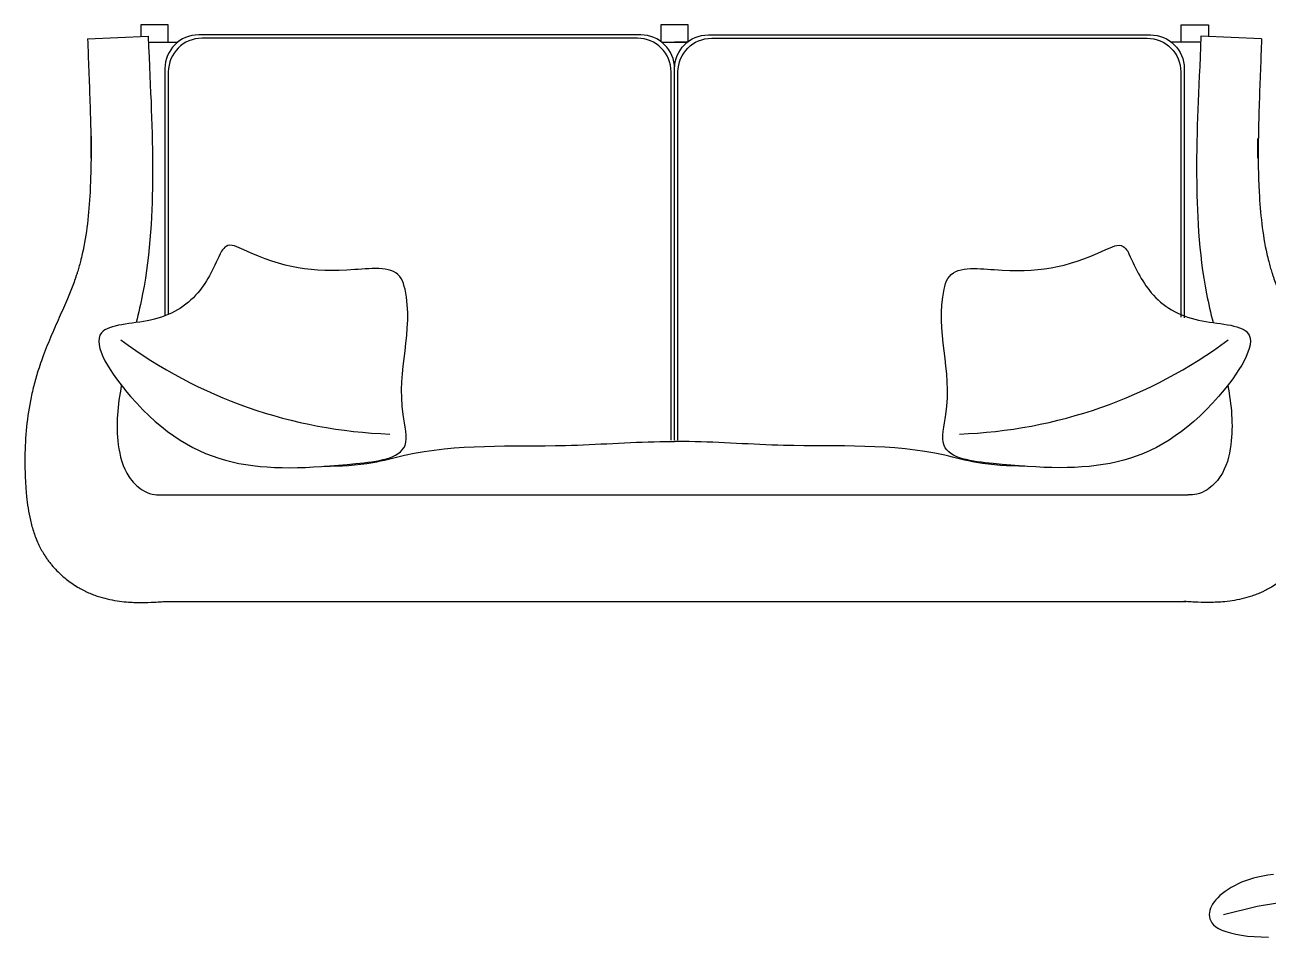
# Model space of a CAD drawing. Header units: millimetres. Extents: x -38686 to 870903, y -23218 to 232707.
# Drawn here: x 36552 to 38394, y 22724 to 24075 of the extents above; entities that cross this region are included whole.
import ezdxf

# ---------------------------------------------------------------- set-up
doc = ezdxf.new("R2010")
doc.units = ezdxf.units.MM
doc.header["$LTSCALE"] = 10
doc.layers.add('40 - Detail Outline', color=142, linetype='Continuous')

msp = doc.modelspace()

# ---------------------------------------------------------------- linework, layer by layer
at = {"layer": '40 - Detail Outline', "color": 0}
for p, q in [((36644.967, 24054.618), (36734.893, 24058.265)), ((36735.236, 24049.782), (36778.8, 24049.783)), ((37495.62, 24049.786), (37514.805, 24049.786)), ((37533.991, 24049.786), (37514.805, 24049.786)), ((38294.374, 24049.79), (38250.811, 24049.79)), ((38384.644, 24054.627), (38294.718, 24058.273))]:
    msp.add_line(p, q, dxfattribs=at)
at = {"layer": '40 - Detail Outline', "color": 252, "linetype": 'Continuous'}
for p, q in [((38327.955, 22757.226), (38377.955, 22769.726)), ((38377.955, 22769.726), (38452.955, 22782.226))]:
    msp.add_line(p, q, dxfattribs=at)
at = {"layer": '40 - Detail Outline', "color": 0}
for points in [[(36764.252, 24049.782), (36764.252, 24075.24), (36723.732, 24075.24), (36723.732, 24057.813)], [(37535.066, 24050.607), (37535.066, 24075.24), (37494.545, 24075.24), (37494.545, 24050.607)], [(38265.37, 24049.782), (38265.37, 24075.24), (38305.89, 24075.24), (38305.89, 24057.813)], [(37495.619, 24049.786), (37533.991, 24049.786)], [(36753.915, 23379.051), (38275.705, 23379.059)], [(36756.77, 23221.04), (38272.852, 23221.048)]]:
    msp.add_lwpolyline(points, dxfattribs=at)
for points in [[(37514.739, 23460.001), (37514.735, 24010.465, 0.41421356), (37464.735, 24060.465), (36809.684, 24060.462, 0.41421356), (36759.685, 24010.461), (36759.687, 23644.205)], [(37514.88, 23460.001), (37514.876, 24010.465, -0.41421356), (37564.876, 24060.466), (38219.927, 24060.469, -0.41421356), (38269.927, 24010.469), (38269.929, 23641.364)], [(37509.739, 23460.001), (37509.735, 24005.465, 0.41421356), (37459.735, 24055.465), (36814.684, 24055.462, 0.41421356), (36764.685, 24005.461), (36764.687, 23646.228)], [(37519.88, 23460.001), (37519.876, 24005.465, -0.41421356), (37569.876, 24055.466), (38214.927, 24055.469, -0.41421356), (38264.927, 24005.469), (38264.929, 23642.193)]]:
    msp.add_lwpolyline(points, format="xyb", dxfattribs=at)
at = {"layer": '40 - Detail Outline', "color": 252, "linetype": 'Continuous'}
msp.add_lwpolyline([(38402.291, 22816.765), (38394.003, 22815.69), (38386.349, 22814.421), (38379.257, 22812.956), (38372.653, 22811.296), (38366.464, 22809.44), (38360.616, 22807.39), (38355.038, 22805.143), (38349.671, 22802.706), (38344.524, 22800.097), (38339.62, 22797.343), (38334.986, 22794.466), (38330.644, 22791.492), (38326.62, 22788.443), (38322.937, 22785.347), (38319.621, 22782.226), (38316.692, 22779.101), (38314.152, 22775.976), (38312.004, 22772.851), (38310.246, 22769.726), (38308.879, 22766.601), (38307.902, 22763.476), (38307.317, 22760.351), (38307.121, 22757.226), (38307.329, 22754.106), (38308, 22751.008), (38309.209, 22747.961), (38311.027, 22744.987), (38313.53, 22742.11), (38316.789, 22739.356), (38320.879, 22736.747), (38325.871, 22734.31), (38331.816, 22732.067), (38338.664, 22730.046), (38346.342, 22728.267), (38354.777, 22726.757), (38363.896, 22725.541), (38373.625, 22724.642), (38383.891, 22724.085), (38394.621, 22723.893)], dxfattribs=at)
at = {"layer": '40 - Detail Outline', "color": 252}
for centre, start, end in [((37117.202, 24177.24), 233.370988, 268.026266), ((37912.42, 24177.24), 271.973734, 306.629012)]:
    msp.add_arc(centre, 708.538, start, end, dxfattribs=at)
at = {"layer": '40 - Detail Outline', "color": 0}
for points, knots in [([(36644.967, 24054.618), (36645.603, 24038.937), (36646.237, 24023.292), (36648.037, 23976.441), (36649.098, 23945.319), (36650.011, 23902.585), (36650.204, 23890.932), (36650.446, 23868.133), (36650.5, 23919.987), (36650.464, 23899.856), (36650.398, 23890.871), (36650.217, 23877.304), (36650.142, 23872.719), (36649.959, 23863.587), (36649.851, 23859.038), (36649.462, 23845.447), (36649.115, 23836.462), (36647.799, 23811.616), (36646.553, 23795.963), (36642.864, 23765.476), (36640.422, 23750.644), (36636.353, 23732.454), (36635.436, 23728.639), (36633.722, 23721.995), (36632.949, 23719.15), (36631.397, 23713.724), (36630.623, 23711.139), (36629.32, 23706.981), (36628.81, 23705.4), (36627.757, 23702.219), (36627.214, 23700.623), (36625.541, 23695.812), (36624.365, 23692.579), (36620.671, 23682.793), (36617.989, 23676.156), (36611.339, 23660.345), (36607.241, 23651.072), (36598.796, 23632.009), (36594.449, 23622.218), (36585.882, 23601.999), (36581.663, 23591.57), (36576.134, 23576.371), (36574.589, 23571.929), (36571.938, 23563.863), (36570.807, 23560.256), (36568.66, 23553.037), (36567.64, 23549.417), (36564.738, 23538.532), (36563.013, 23531.24), (36558.441, 23509.281), (36556.196, 23494.531), (36553.149, 23464.903), (36552.347, 23450.025), (36552.126, 23429.787), (36552.149, 23424.454), (36552.314, 23415.755), (36552.409, 23412.389), (36552.633, 23406.358), (36552.751, 23403.692), (36553.026, 23398.302), (36553.184, 23395.579), (36553.448, 23391.53), (36553.538, 23390.203), (36553.731, 23387.523), (36553.833, 23386.173), (36554.16, 23382.094), (36554.404, 23379.338), (36555.24, 23370.963), (36555.934, 23365.241), (36557.738, 23353.561), (36558.848, 23347.602), (36561.657, 23335.499), (36563.357, 23329.353), (36567.55, 23316.957), (36570.045, 23310.706), (36575.504, 23299.38), (36578.304, 23294.297), (36582.518, 23287.693), (36583.587, 23286.09), (36585.809, 23282.909), (36586.965, 23281.325), (36589.33, 23278.228), (36590.541, 23276.71), (36594.253, 23272.247), (36596.833, 23269.393), (36604.435, 23261.617), (36609.68, 23256.978), (36620.7, 23248.485), (36626.476, 23244.633), (36634.899, 23239.806), (36637.347, 23238.491), (36641.409, 23236.451), (36643.001, 23235.687), (36645.84, 23234.386), (36647.081, 23233.838), (36649.559, 23232.783), (36650.799, 23232.274), (36654.521, 23230.806), (36657.004, 23229.902), (36664.44, 23227.402), (36669.379, 23226.017), (36679.155, 23223.723), (36683.993, 23222.813), (36693.526, 23221.375), (36698.222, 23220.848), (36710.164, 23219.866), (36717.287, 23219.635), (36731.088, 23219.621), (36737.768, 23219.839), (36747.722, 23220.337), (36751.164, 23220.545), (36756.151, 23220.874), (36757.754, 23220.985), (36759.673, 23221.12), (36760.005, 23221.144), (36760.338, 23221.168)], [0, 0, 0, 0, 47.26030937, 47.26030937, 141.78092812, 141.78092812, 177.24604928, 177.24604928, 211.18659181, 211.18659181, 238.54455888, 238.54455888, 252.48869471, 252.48869471, 266.43283054, 266.43283054, 294.32110219, 294.32110219, 344.36999725, 344.36999725, 394.4188923, 394.4188923, 407.85703252, 407.85703252, 418.04716608, 418.04716608, 427.44041317, 427.44041317, 433.26382592, 433.26382592, 439.08723866, 439.08723866, 450.73406415, 450.73406415, 474.02771514, 474.02771514, 505.21640186, 505.21640186, 536.40508859, 536.40508859, 567.59377531, 567.59377531, 580.2118819, 580.2118819, 590.15508219, 590.15508219, 600.09828247, 600.09828247, 619.98468304, 619.98468304, 659.75748419, 659.75748419, 699.53028533, 699.53028533, 713.74480205, 713.74480205, 722.70679576, 722.70679576, 729.80339186, 729.80339186, 737.05023505, 737.05023505, 740.57555648, 740.57555648, 744.10087791, 744.10087791, 751.15152077, 751.15152077, 765.25280649, 765.25280649, 779.35409221, 779.35409221, 793.45537793, 793.45537793, 807.55666365, 807.55666365, 819.12063783, 819.12063783, 822.85479223, 822.85479223, 826.5933576, 826.5933576, 830.33192296, 830.33192296, 837.8090537, 837.8090537, 851.59197201, 851.59197201, 865.37489033, 865.37489033, 870.89721189, 870.89721189, 874.40098732, 874.40098732, 877.0881344, 877.0881344, 879.77528148, 879.77528148, 885.14957565, 885.14957565, 895.89816397, 895.89816397, 906.6467523, 906.6467523, 917.39534063, 917.39534063, 934.45780895, 934.45780895, 951.52027727, 951.52027727, 960.82203873, 960.82203873, 965.30020393, 965.30020393, 966.2415126, 966.2415126, 966.2415126, 966.2415126]), ([(38384.644, 24054.627), (38384.008, 24038.947), (38383.374, 24023.302), (38381.575, 23976.45), (38380.514, 23945.328), (38379.523, 23895.716), (38379.409, 23890.941), (38379.168, 23868.142), (38379.113, 23919.996), (38379.231, 23891.112), (38379.215, 23890.88), (38379.397, 23877.313), (38379.472, 23872.728), (38379.655, 23863.596), (38379.763, 23859.047), (38380.153, 23845.456), (38380.499, 23836.471), (38381.815, 23811.625), (38383.062, 23795.972), (38386.751, 23765.486), (38389.193, 23750.653), (38393.263, 23732.463), (38394.18, 23728.648), (38395.894, 23722.004), (38396.666, 23719.159), (38398.218, 23713.733), (38398.992, 23711.148), (38400.296, 23706.99), (38400.806, 23705.409), (38401.859, 23702.229), (38402.402, 23700.632), (38404.075, 23695.822), (38405.252, 23692.588), (38408.945, 23682.802), (38411.627, 23676.166), (38418.278, 23660.354), (38422.375, 23651.082), (38430.82, 23632.019), (38435.168, 23622.227), (38443.735, 23602.009), (38447.955, 23591.58), (38453.483, 23576.381), (38455.029, 23571.939), (38457.679, 23563.873), (38458.81, 23560.266), (38460.957, 23553.047), (38461.977, 23549.427), (38464.88, 23538.542), (38466.605, 23531.25), (38471.177, 23509.291), (38473.422, 23494.541), (38476.47, 23464.913), (38477.272, 23450.035), (38477.493, 23429.797), (38477.47, 23424.465), (38477.305, 23415.765), (38477.21, 23412.4), (38476.987, 23406.368), (38476.869, 23403.702), (38476.594, 23398.312), (38476.435, 23395.589), (38476.172, 23391.54), (38476.082, 23390.213), (38475.889, 23387.533), (38475.787, 23386.183), (38475.46, 23382.105), (38475.216, 23379.348), (38474.38, 23370.973), (38473.686, 23365.251), (38471.882, 23353.571), (38470.772, 23347.613), (38467.963, 23335.509), (38466.264, 23329.363), (38462.071, 23316.967), (38459.576, 23310.716), (38454.117, 23299.391), (38451.318, 23294.307), (38447.103, 23287.703), (38446.034, 23286.101), (38443.813, 23282.919), (38442.656, 23281.335), (38440.291, 23278.238), (38439.08, 23276.72), (38435.368, 23272.257), (38432.788, 23269.403), (38425.186, 23261.627), (38419.942, 23256.987), (38408.922, 23248.495), (38403.146, 23244.642), (38394.722, 23239.815), (38392.274, 23238.5), (38388.212, 23236.46), (38386.62, 23235.696), (38383.781, 23234.395), (38382.541, 23233.847), (38380.063, 23232.792), (38378.822, 23232.283), (38375.1, 23230.815), (38372.618, 23229.911), (38365.182, 23227.411), (38360.243, 23226.026), (38350.466, 23223.732), (38345.629, 23222.821), (38336.096, 23221.384), (38331.4, 23220.856), (38319.458, 23219.874), (38312.335, 23219.643), (38298.533, 23219.63), (38291.854, 23219.847), (38281.899, 23220.345), (38278.458, 23220.553), (38273.471, 23220.882), (38271.867, 23220.992), (38269.949, 23221.128), (38269.617, 23221.152), (38269.284, 23221.175)], [0, 0, 0, 0, 47.26030937, 47.26030937, 141.78092812, 141.78092812, 177.24604927, 177.24604927, 211.1865919, 211.1865919, 238.54455919, 238.54455919, 252.48869491, 252.48869491, 266.43283064, 266.43283064, 294.32110208, 294.32110208, 344.36999708, 344.36999708, 394.41889208, 394.41889208, 407.85703227, 407.85703227, 418.04716592, 418.04716592, 427.440413, 427.440413, 433.26382587, 433.26382587, 439.08723874, 439.08723874, 450.73406448, 450.73406448, 474.02771596, 474.02771596, 505.21640269, 505.21640269, 536.40508941, 536.40508941, 567.59377614, 567.59377614, 580.21188343, 580.21188343, 590.15508425, 590.15508425, 600.09828507, 600.09828507, 619.9846867, 619.9846867, 659.75748997, 659.75748997, 699.53029324, 699.53029324, 713.74478633, 713.74478633, 722.70678897, 722.70678897, 729.80338553, 729.80338553, 737.05022049, 737.05022049, 740.57552421, 740.57552421, 744.10082793, 744.10082793, 751.15143536, 751.15143536, 765.25265023, 765.25265023, 779.35386511, 779.35386511, 793.45507998, 793.45507998, 807.55629485, 807.55629485, 819.12029074, 819.12029074, 822.85454878, 822.85454878, 826.59317944, 826.59317944, 830.33181009, 830.33181009, 837.8090714, 837.8090714, 851.59199024, 851.59199024, 865.37490908, 865.37490908, 870.89723257, 870.89723257, 874.40100147, 874.40100147, 877.08815424, 877.08815424, 879.775307, 879.775307, 885.14961254, 885.14961254, 895.8982236, 895.8982236, 906.64683467, 906.64683467, 917.39544574, 917.39544574, 934.45792613, 934.45792613, 951.52040652, 951.52040652, 960.82210491, 960.82210491, 965.30023114, 965.30023114, 966.2415126, 966.2415126, 966.2415126, 966.2415126])]:
    msp.add_open_spline(points, degree=3, knots=knots, dxfattribs=at)
at = {"layer": '40 - Detail Outline', "color": 7}
for points, knots in [([(36734.893, 24058.265), (36738.287, 23972.565), (36744.15, 23887.536), (36738.034, 23723.282), (36720.492, 23648.388), (36716.996, 23634.259)], [0, 0, 0, 0, 257.69798723, 445.11655709, 488.79944629, 488.79944629, 488.79944629, 488.79944629]), ([(38294.729, 24058.265), (38291.335, 23972.565), (38285.472, 23887.536), (38291.588, 23723.282), (38309.13, 23648.388), (38312.626, 23634.259)], [0, 0, 0, 0, 257.69798723, 445.11655709, 488.79944629, 488.79944629, 488.79944629, 488.79944629]), ([(36695.113, 23541.455), (36695.094, 23541.351), (36689.754, 23512.366), (36685.046, 23466.183), (36699.445, 23410.624), (36722.023, 23387.731), (36739.64, 23379.341), (36749.556, 23379.14), (36753.915, 23379.051)], [584.07648483, 584.07648483, 584.07648483, 584.07648483, 584.39225045, 672.30272459, 722.13801186, 749.62423286, 766.15594817, 779.12341121, 779.12341121, 779.12341121, 779.12341121]), ([(38334.509, 23541.455), (38334.528, 23541.351), (38339.867, 23512.366), (38344.576, 23466.183), (38330.177, 23410.624), (38307.599, 23387.731), (38289.982, 23379.341), (38280.066, 23379.14), (38275.706, 23379.051)], [584.07648483, 584.07648483, 584.07648483, 584.07648483, 584.39225045, 672.30272459, 722.13801186, 749.62423286, 766.15594817, 779.12341121, 779.12341121, 779.12341121, 779.12341121])]:
    msp.add_open_spline(points, degree=3, knots=knots, dxfattribs=at)
at = {"layer": '40 - Detail Outline', "color": 252}
for points in [[(36843.425, 23740.16), (36808.421, 23678.278), (36738.413, 23637.92), (36665.712, 23619.086), (36708.795, 23524.918), (37042.682, 23425.37), (37115.383, 23452.276), (37112.69, 23498.015), (37115.381, 23683.661), (37109.908, 23699.482), (37041.034, 23712.717), (36876.794, 23741.832), (36850.303, 23747.126), (36843.424, 23740.167)], [(38186.197, 23740.16), (38221.201, 23678.278), (38291.209, 23637.92), (38363.91, 23619.086), (38320.827, 23524.918), (37986.94, 23425.37), (37914.239, 23452.276), (37916.932, 23498.015), (37914.241, 23683.661), (37919.714, 23699.482), (37988.588, 23712.717), (38152.828, 23741.832), (38179.318, 23747.126), (38186.197, 23740.167)]]:
    msp.add_spline(points, degree=3, dxfattribs=at)
at = {"layer": '40 - Detail Outline', "color": 7}
for points in [[(36995.651, 23421.299), (37067.484, 23426.867), (37114.532, 23437.754), (37353.196, 23452.331), (37493.112, 23457.988), (37514.732, 23458.252)], [(38033.971, 23421.299), (37962.138, 23426.867), (37915.09, 23437.754), (37676.426, 23452.331), (37536.51, 23457.988), (37514.889, 23458.252)]]:
    msp.add_spline(points, degree=3, dxfattribs=at)

doc.saveas('drawing.dxf')
